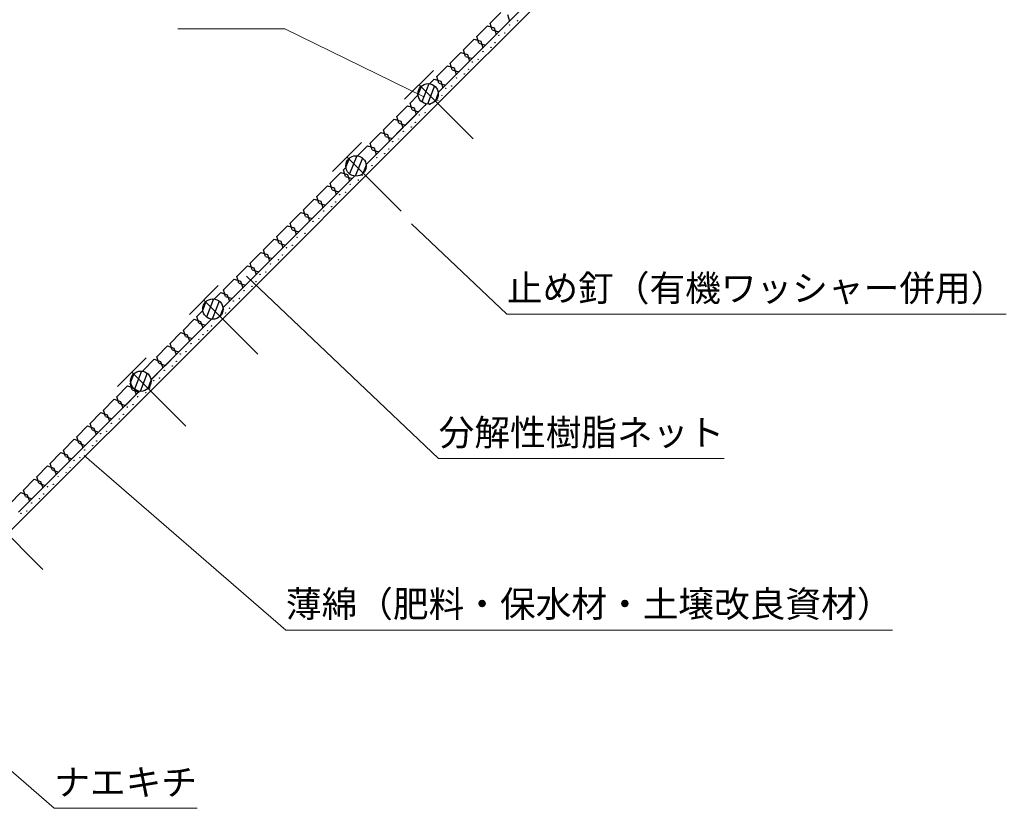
# Model space of a CAD drawing. Units: millimetres, scale not verified. Extents: x 200 to 8200, y 200 to 5825.
# Drawn here: x 3086 to 5022, y 2112 to 3659 of the extents above; entities that cross this region are included whole.
import ezdxf
from ezdxf.enums import TextEntityAlignment as Align

# ---------------------------------------------------------------- set-up
doc = ezdxf.new("R2010")
doc.units = ezdxf.units.MM
doc.header["$LTSCALE"] = 20
doc.layers.add('C-STR', color=7, linetype='Continuous', lineweight=25)
doc.layers.add('C-STR-HTXT', color=1, linetype='Continuous', lineweight=13)
doc.styles.add('ＭＳ ゴシック', font='')
doc.styles.get('ＭＳ ゴシック').set_extended_font_data('MS Gothic')

msp = doc.modelspace()

# ---------------------------------------------------------------- linework, layer by layer
at = {"layer": 'C-STR'}
for p, q in [((3892.35, 3480.14), (4314.5, 3902.28)), ((3907.2, 3516.2), (4165.4, 3774.4)), ((4030.24, 3673.18), (4009.03, 3651.96)), ((4042.97, 3668.94), (4047.21, 3656.21)), ((4004.08, 3647.01), (3982.86, 3625.8)), ((4004.08, 3647.01), (4016.81, 3642.77)), ((4013.27, 3639.24), (4009.03, 3651.96)), ((4013.27, 3639.24), (4026, 3634.99)), ((4016.81, 3642.77), (4021.05, 3630.04)), ((4026, 3634.99), (4047.21, 3656.21)), ((3977.91, 3620.85), (3956.7, 3599.64)), ((3977.91, 3620.85), (3990.64, 3616.61)), ((3987.11, 3613.07), (3982.86, 3625.8)), ((3999.84, 3608.83), (4021.05, 3630.04)), ((3973.67, 3582.67), (3994.89, 3603.88)), ((3987.11, 3613.07), (3999.84, 3608.83)), ((3990.64, 3616.61), (3994.89, 3603.88)), ((3951.75, 3594.69), (3930.54, 3573.48)), ((3951.75, 3594.69), (3964.48, 3590.45)), ((3960.94, 3586.91), (3956.7, 3599.64)), ((3960.94, 3586.91), (3973.67, 3582.67)), ((3964.48, 3590.45), (3968.72, 3577.72)), ((3925.59, 3568.53), (3904.38, 3547.31)), ((3925.59, 3568.53), (3938.32, 3564.28)), ((3934.78, 3560.75), (3930.54, 3573.48)), ((3938.32, 3564.28), (3942.56, 3551.56)), ((3947.51, 3556.51), (3968.72, 3577.72)), ((3898.01, 3559.33), (3841.44, 3502.76)), ((3899.43, 3542.36), (3890.23, 3533.17)), ((3899.43, 3542.36), (3912.15, 3538.12)), ((3908.62, 3534.58), (3904.38, 3547.31)), ((3921.35, 3530.34), (3942.56, 3551.56)), ((3934.78, 3560.75), (3947.51, 3556.51)), ((3975.79, 3424.98), (3869.73, 3531.05)), ((3907.2, 3516.2), (3916.4, 3525.39)), ((3908.62, 3534.58), (3921.35, 3530.34)), ((3912.15, 3538.12), (3916.4, 3525.39)), ((3867.61, 3510.54), (3852.05, 3494.99)), ((3765.89, 3374.88), (3884.58, 3493.57)), ((3847.1, 3490.04), (3825.89, 3468.82)), ((3847.1, 3490.04), (3859.83, 3485.79)), ((3856.29, 3482.26), (3852.05, 3494.99)), ((3859.83, 3485.79), (3864.07, 3473.07)), ((3881.75, 3490.74), (3884.58, 3493.57)), ((3881.75, 3490.74), (3884.58, 3493.57)), ((3470.21, 3057.99), (3892.35, 3480.14)), ((3830.13, 3456.1), (3825.89, 3468.82)), ((3842.86, 3451.85), (3864.07, 3473.07)), ((3856.29, 3482.26), (3869.02, 3478.02)), ((3820.94, 3463.87), (3799.72, 3442.66)), ((3816.69, 3425.69), (3837.91, 3446.9)), ((3820.94, 3463.87), (3833.66, 3459.63)), ((3830.13, 3456.1), (3842.86, 3451.85)), ((3833.66, 3459.63), (3837.91, 3446.9)), ((3794.77, 3437.71), (3773.56, 3416.5)), ((3794.77, 3437.71), (3807.5, 3433.47)), ((3803.97, 3429.93), (3799.72, 3442.66)), ((3803.97, 3429.93), (3816.69, 3425.69)), ((3807.5, 3433.47), (3811.74, 3420.74)), ((3756.59, 3417.91), (3700.02, 3361.34)), ((3768.61, 3411.55), (3748.92, 3391.86)), ((3768.61, 3411.55), (3781.34, 3407.31)), ((3777.8, 3403.77), (3773.56, 3416.5)), ((3781.34, 3407.31), (3785.58, 3394.58)), ((3790.53, 3399.53), (3811.74, 3420.74)), ((3834.37, 3283.56), (3728.31, 3389.63)), ((3765.89, 3374.88), (3785.58, 3394.58)), ((3777.8, 3403.77), (3790.53, 3399.53)), ((3726.29, 3369.23), (3721.24, 3364.17)), ((3653.25, 3262.24), (3743.26, 3352.26)), ((3716.29, 3359.22), (3695.07, 3338.01)), ((3716.29, 3359.22), (3729.01, 3354.98)), ((3725.48, 3351.44), (3721.24, 3364.17)), ((3725.48, 3351.44), (3738.21, 3347.2)), ((3729.01, 3354.98), (3733.26, 3342.25)), ((3738.21, 3347.2), (3743.26, 3352.26)), ((3690.12, 3333.06), (3668.91, 3311.85)), ((3690.12, 3333.06), (3702.85, 3328.82)), ((3699.31, 3325.28), (3695.07, 3338.01)), ((3712.04, 3321.04), (3733.26, 3342.25)), ((3673.15, 3299.12), (3668.91, 3311.85)), ((3685.88, 3294.88), (3707.09, 3316.09)), ((3699.31, 3325.28), (3712.04, 3321.04)), ((3702.85, 3328.82), (3707.09, 3316.09)), ((3663.96, 3306.9), (3642.75, 3285.68)), ((3663.96, 3306.9), (3676.69, 3302.65)), ((3673.15, 3299.12), (3685.88, 3294.88)), ((3676.69, 3302.65), (3680.93, 3289.93)), ((3637.8, 3280.73), (3616.58, 3259.52)), ((3637.8, 3280.73), (3650.52, 3276.49)), ((3646.99, 3272.96), (3642.75, 3285.68)), ((3646.99, 3272.96), (3659.72, 3268.71)), ((3650.52, 3276.49), (3654.77, 3263.76)), ((3659.72, 3268.71), (3680.93, 3289.93)), ((3611.63, 3254.57), (3590.42, 3233.36)), ((3611.63, 3254.57), (3624.36, 3250.33)), ((3620.83, 3246.79), (3616.58, 3259.52)), ((3633.55, 3242.55), (3654.77, 3263.76)), ((3485.06, 3094.06), (3639.1, 3248.1)), ((3594.66, 3220.63), (3590.42, 3233.36)), ((3607.39, 3216.39), (3628.6, 3237.6)), ((3620.83, 3246.79), (3633.55, 3242.55)), ((3624.36, 3250.33), (3628.6, 3237.6)), ((3585.47, 3228.41), (3564.26, 3207.19)), ((3585.47, 3228.41), (3598.2, 3224.16)), ((3594.66, 3220.63), (3607.39, 3216.39)), ((3598.2, 3224.16), (3602.44, 3211.44)), ((3559.31, 3202.24), (3538.09, 3181.03)), ((3559.31, 3202.24), (3572.04, 3198)), ((3568.5, 3194.47), (3564.26, 3207.19)), ((3568.5, 3194.47), (3581.23, 3190.22)), ((3572.04, 3198), (3576.28, 3185.27)), ((3581.23, 3190.22), (3602.44, 3211.44)), ((3533.14, 3176.08), (3511.93, 3154.87)), ((3533.14, 3176.08), (3545.87, 3171.84)), ((3542.34, 3168.3), (3538.09, 3181.03)), ((3555.06, 3164.06), (3576.28, 3185.27)), ((3528.9, 3137.9), (3550.12, 3159.11)), ((3542.34, 3168.3), (3555.06, 3164.06)), ((3545.87, 3171.84), (3550.12, 3159.11)), ((3475.87, 3137.19), (3419.3, 3080.62)), ((3506.98, 3149.92), (3485.77, 3128.71)), ((3506.98, 3149.92), (3519.71, 3145.68)), ((3516.17, 3142.14), (3511.93, 3154.87)), ((3516.17, 3142.14), (3528.9, 3137.9)), ((3519.71, 3145.68), (3523.95, 3132.95)), ((3480.82, 3123.76), (3468.09, 3111.03)), ((3480.82, 3123.76), (3493.55, 3119.51)), ((3490.01, 3115.98), (3485.77, 3128.71)), ((3493.55, 3119.51), (3497.79, 3106.79)), ((3502.74, 3111.73), (3523.95, 3132.95)), ((3553.65, 3002.84), (3447.59, 3108.91)), ((3485.06, 3094.06), (3497.79, 3106.79)), ((3490.01, 3115.98), (3502.74, 3111.73)), ((3445.46, 3088.4), (3433.44, 3076.38)), ((3428.49, 3071.43), (3407.28, 3050.22)), ((3428.49, 3071.43), (3441.22, 3067.19)), ((3437.69, 3063.65), (3433.44, 3076.38)), ((3437.69, 3063.65), (3450.41, 3059.41)), ((3441.22, 3067.19), (3445.46, 3054.46)), ((3445.46, 3054.46), (3462.43, 3071.43)), ((3459.61, 3068.6), (3462.43, 3071.43)), ((3048.07, 2635.85), (3470.21, 3057.99)), ((3343.75, 2952.74), (3445.46, 3054.46)), ((3402.33, 3045.27), (3381.12, 3024.05)), ((3402.33, 3045.27), (3415.06, 3041.02)), ((3411.52, 3037.49), (3407.28, 3050.22)), ((3415.06, 3041.02), (3419.3, 3028.3)), ((3424.25, 3033.25), (3445.46, 3054.46)), ((3385.36, 3011.33), (3381.12, 3024.05)), ((3398.09, 3007.08), (3419.3, 3028.3)), ((3411.52, 3037.49), (3424.25, 3033.25)), ((3376.17, 3019.1), (3354.95, 2997.89)), ((3371.92, 2980.92), (3393.14, 3002.13)), ((3376.17, 3019.1), (3388.89, 3014.86)), ((3385.36, 3011.33), (3398.09, 3007.08)), ((3388.89, 3014.86), (3393.14, 3002.13)), ((3334.45, 2995.77), (3277.88, 2939.2)), ((3350, 2992.94), (3328.79, 2971.73)), ((3350, 2992.94), (3362.73, 2988.7)), ((3359.2, 2985.16), (3354.95, 2997.89)), ((3359.2, 2985.16), (3371.92, 2980.92)), ((3362.73, 2988.7), (3366.97, 2975.97)), ((3412.23, 2861.42), (3306.16, 2967.48)), ((3329.67, 2969.08), (3328.79, 2971.73)), ((3345.76, 2954.76), (3366.97, 2975.97)), ((3304.15, 2947.08), (3302.63, 2945.56)), ((3306.87, 2932.84), (3302.63, 2945.56)), ((3343.11, 2955.64), (3345.76, 2954.76)), ((3105.35, 2714.34), (3321.12, 2930.11)), ((3297.68, 2940.62), (3276.46, 2919.4)), ((3293.44, 2902.43), (3314.65, 2923.64)), ((3297.68, 2940.62), (3308.73, 2936.93)), ((3306.87, 2932.84), (3319.6, 2928.59)), ((3310.96, 2934.7), (3314.65, 2923.64)), ((3319.6, 2928.59), (3321.12, 2930.11)), ((3271.52, 2914.45), (3250.3, 2893.24)), ((3271.52, 2914.45), (3284.24, 2910.21)), ((3280.71, 2906.67), (3276.46, 2919.4)), ((3280.71, 2906.67), (3293.44, 2902.43)), ((3284.24, 2910.21), (3288.49, 2897.48)), ((3245.35, 2888.29), (3224.14, 2867.08)), ((3245.35, 2888.29), (3258.08, 2884.05)), ((3254.54, 2880.51), (3250.3, 2893.24)), ((3258.08, 2884.05), (3262.32, 2871.32)), ((3267.27, 2876.27), (3288.49, 2897.48)), ((3228.38, 2854.35), (3224.14, 2867.08)), ((3241.11, 2850.11), (3262.32, 2871.32)), ((3254.54, 2880.51), (3267.27, 2876.27)), ((3219.19, 2862.13), (3197.98, 2840.91)), ((3219.19, 2862.13), (3231.92, 2857.88)), ((3228.38, 2854.35), (3241.11, 2850.11)), ((3231.92, 2857.88), (3236.16, 2845.16)), ((3193.03, 2835.96), (3171.81, 2814.75)), ((3193.03, 2835.96), (3205.75, 2831.72)), ((3202.22, 2828.19), (3197.98, 2840.91)), ((3202.22, 2828.19), (3214.95, 2823.94)), ((3205.75, 2831.72), (3210, 2818.99)), ((3214.95, 2823.94), (3236.16, 2845.16)), ((3166.86, 2809.8), (3145.65, 2788.59)), ((3166.86, 2809.8), (3179.59, 2805.56)), ((3176.06, 2802.02), (3171.81, 2814.75)), ((3188.78, 2797.78), (3210, 2818.99)), ((3149.89, 2775.86), (3145.65, 2788.59)), ((3162.62, 2771.62), (3183.83, 2792.83)), ((3176.06, 2802.02), (3188.78, 2797.78)), ((3179.59, 2805.56), (3183.83, 2792.83)), ((3140.7, 2783.64), (3119.49, 2762.42)), ((3140.7, 2783.64), (3153.43, 2779.39)), ((3149.89, 2775.86), (3162.62, 2771.62)), ((3153.43, 2779.39), (3157.67, 2766.67)), ((3114.54, 2757.47), (3093.32, 2736.26)), ((3114.54, 2757.47), (3127.27, 2753.23)), ((3123.73, 2749.7), (3119.49, 2762.42)), ((3123.73, 2749.7), (3136.46, 2745.45)), ((3127.27, 2753.23), (3131.51, 2740.5)), ((3136.46, 2745.45), (3157.67, 2766.67)), ((3088.37, 2731.31), (3067.16, 2710.1)), ((3088.37, 2731.31), (3101.1, 2727.07)), ((3097.57, 2723.53), (3093.32, 2736.26)), ((3110.29, 2719.29), (3131.51, 2740.5)), ((3084.13, 2693.13), (3105.35, 2714.34)), ((3097.57, 2723.53), (3110.29, 2719.29)), ((3101.1, 2727.07), (3105.35, 2714.34)), ((3131.51, 2580.7), (3025.44, 2686.76))]:
    msp.add_line(p, q, dxfattribs=at)
at = {"layer": 'C-STR', "color": 3}
for p, q in [((3873.8, 3528.03), (3867.47, 3511.79)), ((3888.75, 3533.33), (3874.88, 3497.78)), ((3899.93, 3528.97), (3886.06, 3493.42)), ((3907.34, 3514.95), (3901.01, 3498.71)), ((3747.33, 3391.9), (3733.46, 3356.36)), ((3758.51, 3387.54), (3744.64, 3352)), ((3732.38, 3386.61), (3726.05, 3370.37)), ((3765.92, 3373.53), (3759.58, 3357.29)), ((3451.66, 3105.89), (3445.32, 3089.65)), ((3466.61, 3111.18), (3452.74, 3075.63)), ((3477.79, 3106.82), (3463.92, 3071.27)), ((3485.2, 3092.81), (3478.86, 3076.57)), ((3310.24, 2964.47), (3303.9, 2948.23)), ((3325.18, 2969.76), (3311.32, 2934.21)), ((3336.36, 2965.4), (3322.5, 2929.85)), ((3343.78, 2951.39), (3337.44, 2935.14))]:
    msp.add_line(p, q, dxfattribs=at)
at = {"layer": 'C-STR'}
for centre in [(4047.11, 3648.38), (4062.81, 3656.68), (4026.27, 3628.11), (4037.69, 3632.97), (4010.73, 3604.59), (4018.57, 3613.82), (3985.6, 3580.88), (3995.02, 3596.3), (3966.48, 3561.73), (3974.18, 3576.02), (3942.94, 3544.21), (3958.64, 3552.51), (3922.1, 3523.94), (3933.52, 3528.8), (3914.4, 3509.65), (3890.85, 3492.13), (3906.56, 3500.42), (3870.01, 3471.85), (3881.43, 3476.71), (3854.47, 3448.33), (3862.31, 3457.56), (3838.77, 3440.04), (3817.93, 3419.77), (3829.35, 3424.63), (3786.68, 3387.96), (3802.39, 3396.25), (3810.23, 3405.48), (3765.84, 3367.68), (3777.26, 3372.54), (3758.14, 3353.39), (3734.6, 3335.87), (3750.3, 3344.16), (3713.76, 3315.6), (3725.18, 3320.45), (3698.21, 3292.08), (3706.06, 3301.31), (3682.51, 3283.78), (3661.67, 3263.51), (3673.09, 3268.37), (3646.13, 3239.99), (3621.01, 3216.28), (3630.42, 3231.7), (3601.89, 3197.14), (3609.59, 3211.43), (3578.34, 3179.61), (3594.04, 3187.91), (3557.5, 3159.34), (3568.92, 3164.2), (3541.96, 3135.82), (3549.8, 3145.05), (3526.25, 3127.53), (3505.41, 3107.25), (3516.83, 3112.11), (3489.87, 3083.74), (3497.71, 3092.96), (3462.42, 3058.32), (3445.63, 3040.88), (3454.58, 3049.09), (3422.08, 3023.36), (3437.79, 3031.65), (3401.24, 3003.08), (3412.66, 3007.94), (3393.54, 2988.79), (3370, 2971.27), (3385.7, 2979.57), (3349.16, 2951), (3360.58, 2955.86), (3333.62, 2927.48), (3341.46, 2936.71), (3308.49, 2903.77), (3317.91, 2919.19), (3289.37, 2884.62), (3297.07, 2898.91), (3265.83, 2867.1), (3281.53, 2875.39), (3244.99, 2846.83), (3256.41, 2851.69), (3237.29, 2832.54), (3213.74, 2815.01), (3229.45, 2823.31), (3192.9, 2794.74), (3204.32, 2799.6), (3177.36, 2771.22), (3185.2, 2780.45), (3161.65, 2762.93), (3140.82, 2742.66), (3152.24, 2747.51), (3109.57, 2710.84), (3125.27, 2719.14), (3133.12, 2728.37), (3088.73, 2690.57), (3100.15, 2695.43)]:
    msp.add_circle(centre, 0.3, dxfattribs=at)
at = {"layer": 'C-STR', "color": 3}
for centre in [(3887.41, 3513.37), (3745.98, 3371.95), (3465.26, 3091.23), (3323.84, 2949.81)]:
    msp.add_circle(centre, 20, dxfattribs=at)
at = {"layer": 'C-STR-HTXT'}
for p, q in [((3396.6, 3640.8), (3606.6, 3640.8)), ((3606.6, 3640.8), (3877.71, 3508.49)), ((3855.16, 3258.33), (4041.79, 3081.25)), ((3531.39, 3155.64), (3908.16, 2798.16)), ((4041.79, 3081.25), (5021.79, 3081.25)), ((3212.35, 2804.13), (3608.43, 2461.82)), ((3908.16, 2798.16), (4468.16, 2798.16)), ((3608.43, 2461.82), (4798.43, 2461.82)), ((2757.97, 2454.51), (3154.05, 2112.2)), ((3154.05, 2112.2), (3434.05, 2112.2))]:
    msp.add_line(p, q, dxfattribs=at)

# ---------------------------------------------------------------- texts
at = {"layer": 'C-STR-HTXT', "color": 7, "style": 'ＭＳ ゴシック'}
for s, p in [('止め釘（有機ワッシャー併用）', (4041.79, 3091.25)), ('分解性樹脂ネット', (3908.16, 2808.16)), ('薄綿（肥料・保水材・土壌改良資材）', (3608.43, 2471.82)), ('ナエキチ', (3154.05, 2122.2))]:
    msp.add_text(s, height=51.32, dxfattribs=at).set_placement(p, align=Align.BOTTOM_LEFT)

doc.saveas('drawing.dxf')
